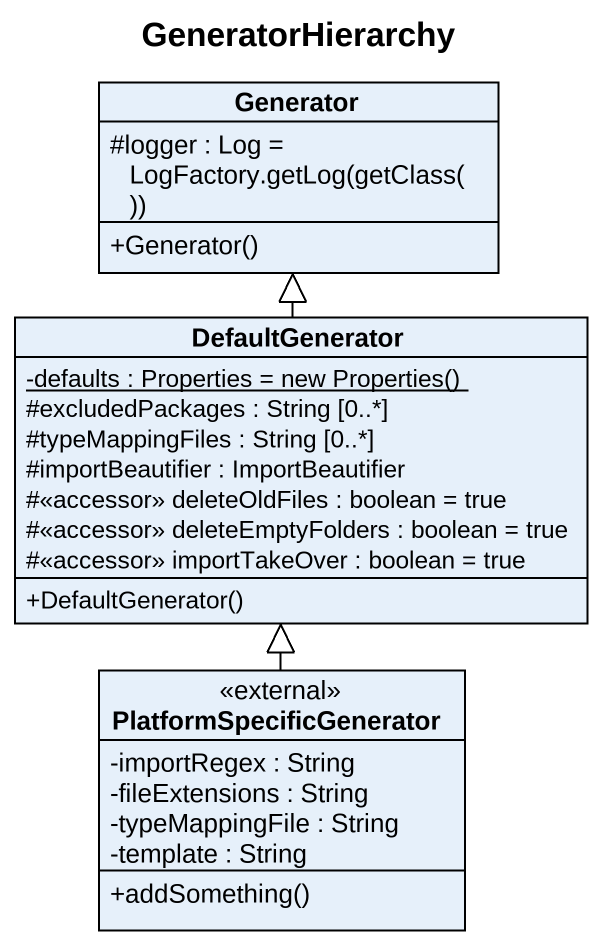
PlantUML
@startuml
title GeneratorHierarchy
hide circle
hide empty members
skinparam classAttributeIconSize 0
class Generator {
  {field} #logger : Log = LogFactory.getLog(getClass())
  +Generator()
}
class DefaultGenerator {
  {static} {field} -defaults : Properties = new Properties()
  #excludedPackages : String [0..*]
  #typeMappingFiles : String [0..*]
  #importBeautifier : ImportBeautifier
  #<<accessor>> deleteOldFiles : boolean = true
  #<<accessor>> deleteEmptyFolders : boolean = true
  #<<accessor>> importTakeOver : boolean = true
  +DefaultGenerator()
}
class PlatformSpecificGenerator <<external>> {
  -importRegex : String
  -fileExtensions : String
  -typeMappingFile : String
  -template : String
  +addSomething()
}
DefaultGenerator -up-|> Generator
PlatformSpecificGenerator -up-|> DefaultGenerator
@enduml
